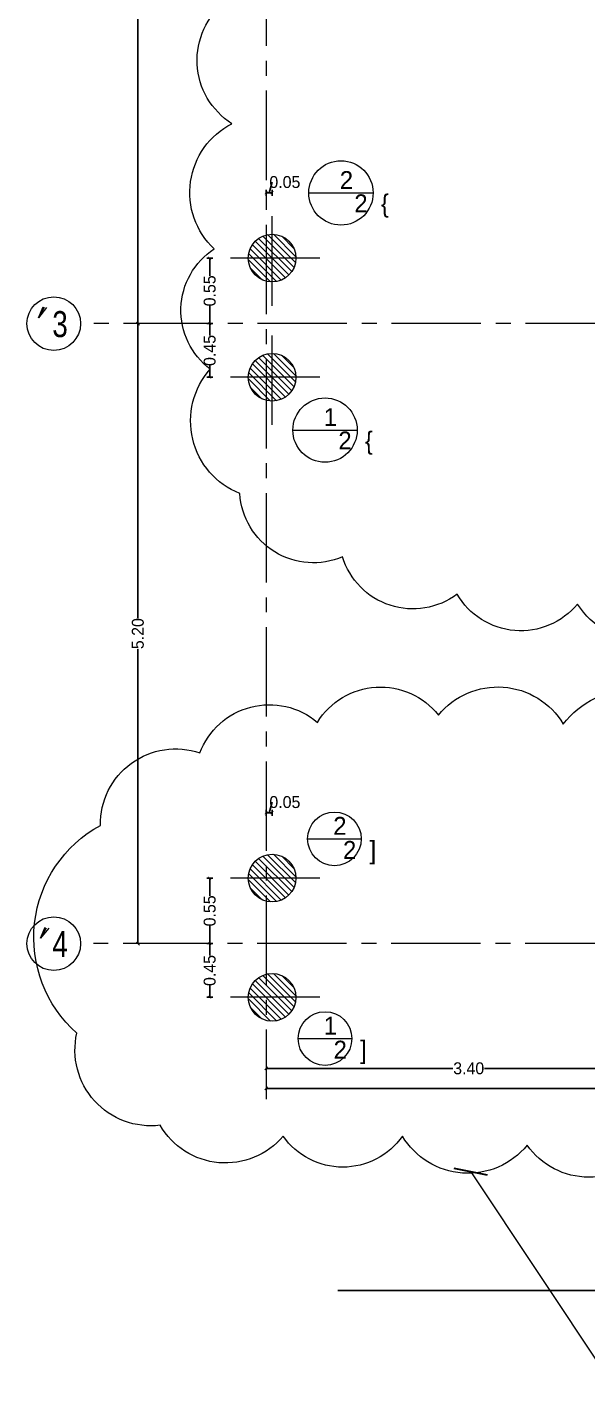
# Model space of a CAD drawing. Extents: x 881.8 to 935.3, y 310 to 354.
# Drawn here: x 909.89 to 914.59, y 331.34 to 342.64 of the extents above; entities that cross this region are included whole.
import ezdxf

# ---------------------------------------------------------------- set-up
doc = ezdxf.new("R2010")
doc.units = 0
doc.header["$MEASUREMENT"] = 0
doc.header["$PDMODE"] = 3
doc.header["$PDSIZE"] = 0.1
doc.linetypes.add('CENTER2', pattern=[1.125, 0.75, -0.125, 0.125, -0.125])
doc.linetypes.add('HIDDEN2', pattern=[0.1875, 0.125, -0.0625])
doc.layers.get('0').update_dxf_attribs({"linetype": 'CONTINUOUS', "lineweight": 30})
doc.layers.get('Defpoints').update_dxf_attribs({"linetype": 'CONTINUOUS'})
for name, color, linetype, lineweight in [('As Built Piles', 4, 'HIDDEN2', 20), ('axis no.', 11, 'CONTINUOUS', 20), ('Dimensions of axis', 11, 'CONTINUOUS', 20), ('PILES_AXES', 4, 'CENTER2', 20), ('PILES_HATCH0', 8, 'CONTINUOUS', 9), ('PILES_NO_', 11, 'CONTINUOUS', 20), ('UG-SECTION-LINE', 1, 'CONTINUOUS', 13)]:
    doc.layers.add(name, color=color, linetype=linetype, lineweight=lineweight)
doc.layers.add('DIMENSIONS_OF_PILES_TO_AXI', color=11, linetype='CONTINUOUS')
doc.layers.add('NOTES', color=11, linetype='CONTINUOUS')
doc.styles.add('ARABY', font='sosa.shx')
doc.styles.add('SOSA', font='sosa.shx')
doc.styles.add('SOSA2', font='SOSA.shx', dxfattribs={"width": 0.8})
doc.dimstyles.new('axis dim', dxfattribs={"dimtxt": 0.2, "dimasz": 0.05, "dimexe": 0, "dimexo": 0, "dimgap": 0.001, "dimtad": 0, "dimzin": 0, "dimdsep": 46, "dimtxsty": 'SOSA', "dimblk": 'OBLIQUE', "dimcen": 0, "dimse1": 1, "dimse2": 1, "dimclrd": 256, "dimclre": 256, "dimclrt": 256, "dimadec": 0, "dimazin": 0, "dimtfac": 1, "dimtofl": 0, "dimtmove": 1, "dimatfit": 3, "dimldrblk": 'OBLIQUE', "dimfxl": 0, "dimtolj": 1, "dimtzin": 0, "dimarcsym": 0})
doc.dimstyles.new('Shabak dim', dxfattribs={"dimtxt": 0.15, "dimasz": 0.05, "dimexe": 0.05, "dimexo": 0.1, "dimgap": 0, "dimtad": 0, "dimzin": 0, "dimdsep": 46, "dimtxsty": 'SOSA', "dimblk1": 'ARCHTICK', "dimblk2": 'ARCHTICK', "dimsah": 1, "dimcen": 0, "dimclrd": 256, "dimadec": 0, "dimazin": 0, "dimtfac": 1, "dimtofl": 0, "dimtmove": 1, "dimatfit": 3, "dimldrblk": 'OBLIQUE', "dimfxl": 0.05, "dimfxlon": 1, "dimtolj": 1, "dimtzin": 0, "dimlwd": -1, "dimlwe": -1, "dimarcsym": 0})

# ---------------------------------------------------------------- blocks, each defined once
blk = doc.blocks.new('_OBLIQUE')
at = {"color": 0, "linetype": 'ByBlock'}
blk.add_line((-0.5, -0.5), (0.5, 0.5), dxfattribs=at)
blk = doc.blocks.new('*D30')
at = {"layer": 'Defpoints', "color": 0, "transparency": 16777216}
for p in [(918.694, 334.102), (911.894, 333.986), (918.694, 333.734)]:
    blk.add_point(p, dxfattribs=at)
at = {"layer": 'Dimensions of axis', "lineweight": -2, "transparency": 16777216}
for p, q in [((911.894, 333.734), (915.589, 333.734)), ((918.694, 333.734), (915.879, 333.734))]:
    blk.add_line(p, q, dxfattribs=at)
at = {"layer": 'Dimensions of axis', "lineweight": -2, "transparency": 16777216, "xscale": 0.025, "yscale": 0.025, "zscale": 0.025, "rotation": 180}
blk.add_blockref('_OBLIQUE', (911.894, 333.734), dxfattribs=at)
at = {"layer": 'Dimensions of axis', "lineweight": -2, "transparency": 16777216, "xscale": 0.025, "yscale": 0.025, "zscale": 0.025}
blk.add_blockref('_OBLIQUE', (918.694, 333.734), dxfattribs=at)
at = {"layer": 'Dimensions of axis', "transparency": 16777216, "insert": (915.734, 333.734), "char_height": 0.1, "attachment_point": 5, "style": 'SOSA'}
blk.add_mtext('\\A1;6.80', dxfattribs=at)
blk = doc.blocks.new('*D33')
at = {"layer": 'Defpoints', "color": 0, "transparency": 16777216}
for p in [(915.294, 339.762), (911.894, 339.055), (915.294, 333.902)]:
    blk.add_point(p, dxfattribs=at)
at = {"layer": 'Dimensions of axis', "lineweight": -2, "transparency": 16777216}
for p, q in [((911.894, 333.902), (913.461, 333.902)), ((915.294, 333.902), (913.727, 333.902))]:
    blk.add_line(p, q, dxfattribs=at)
at = {"layer": 'Dimensions of axis', "lineweight": -2, "transparency": 16777216, "xscale": 0.025, "yscale": 0.025, "zscale": 0.025, "rotation": 180}
blk.add_blockref('_OBLIQUE', (911.894, 333.902), dxfattribs=at)
at = {"layer": 'Dimensions of axis', "lineweight": -2, "transparency": 16777216, "xscale": 0.025, "yscale": 0.025, "zscale": 0.025}
blk.add_blockref('_OBLIQUE', (915.294, 333.902), dxfattribs=at)
at = {"layer": 'Dimensions of axis', "transparency": 16777216, "insert": (913.594, 333.902), "char_height": 0.1, "attachment_point": 5, "style": 'SOSA'}
blk.add_mtext('\\A1;3.40', dxfattribs=at)
blk = doc.blocks.new('*D35')
at = {"layer": 'Defpoints', "color": 0, "transparency": 16777216}
for p in [(911.181, 345.348), (910.817, 340.148), (911.181, 340.148)]:
    blk.add_point(p, dxfattribs=at)
at = {"layer": 'Dimensions of axis', "lineweight": -2, "transparency": 16777216}
for p, q in [((910.817, 345.348), (910.817, 343.002)), ((910.817, 340.148), (910.817, 342.74))]:
    blk.add_line(p, q, dxfattribs=at)
at = {"layer": 'Dimensions of axis', "lineweight": -2, "transparency": 16777216, "xscale": 0.025, "yscale": 0.025, "zscale": 0.025}
for p, rotation in [((910.817, 345.348), 90), ((910.817, 340.148), 270)]:
    blk.add_blockref('_OBLIQUE', p, dxfattribs=dict(at, rotation=rotation))
at = {"layer": 'Dimensions of axis', "transparency": 16777216, "insert": (910.817, 342.871), "char_height": 0.1, "attachment_point": 5, "rotation": 90, "style": 'SOSA'}
blk.add_mtext('\\A1;5.20', dxfattribs=at)
blk = doc.blocks.new('_ARCHTICK')
at = {"color": 0, "linetype": 'ByBlock', "const_width": 0.15}
blk.add_lwpolyline([(-0.5, -0.5), (0.5, 0.5)], dxfattribs=at)
blk = doc.blocks.new('*D95')
at = {"layer": 'Defpoints', "color": 0, "transparency": 16777216}
for p in [(911.42, 340.148), (911.543, 340.148), (911.543, 339.698)]:
    blk.add_point(p, dxfattribs=at)
at = {"layer": 'DIMENSIONS_OF_PILES_TO_AXI', "color": 0, "transparency": 16777216}
for p, q in [((911.445, 340.148), (911.395, 340.148)), ((911.445, 339.698), (911.395, 339.698))]:
    blk.add_line(p, q, dxfattribs=at)
at = {"layer": 'DIMENSIONS_OF_PILES_TO_AXI', "transparency": 16777216}
for p, q in [((911.42, 340.148), (911.42, 340.049)), ((911.42, 339.698), (911.42, 339.797))]:
    blk.add_line(p, q, dxfattribs=at)
at = {"layer": 'DIMENSIONS_OF_PILES_TO_AXI', "transparency": 16777216, "xscale": 0.025, "yscale": 0.025, "zscale": 0.025}
for p, rotation in [((911.42, 340.148), 90), ((911.42, 339.698), 270)]:
    blk.add_blockref('_ARCHTICK', p, dxfattribs=dict(at, rotation=rotation))
at = {"layer": 'DIMENSIONS_OF_PILES_TO_AXI', "color": 0, "transparency": 16777216, "insert": (911.42, 339.923), "char_height": 0.1, "attachment_point": 5, "rotation": 90, "style": 'SOSA'}
blk.add_mtext('\\A1;0.45', dxfattribs=at)
blk = doc.blocks.new('*D96')
at = {"layer": 'Defpoints', "color": 0, "transparency": 16777216}
for p in [(911.42, 340.698), (911.543, 340.698), (911.543, 340.148)]:
    blk.add_point(p, dxfattribs=at)
at = {"layer": 'DIMENSIONS_OF_PILES_TO_AXI', "color": 0, "transparency": 16777216}
for p, q in [((911.445, 340.698), (911.395, 340.698)), ((911.445, 340.148), (911.395, 340.148))]:
    blk.add_line(p, q, dxfattribs=at)
at = {"layer": 'DIMENSIONS_OF_PILES_TO_AXI', "transparency": 16777216}
for p, q in [((911.42, 340.698), (911.42, 340.549)), ((911.42, 340.148), (911.42, 340.297))]:
    blk.add_line(p, q, dxfattribs=at)
at = {"layer": 'DIMENSIONS_OF_PILES_TO_AXI', "transparency": 16777216, "xscale": 0.025, "yscale": 0.025, "zscale": 0.025}
for p, rotation in [((911.42, 340.698), 90), ((911.42, 340.148), 270)]:
    blk.add_blockref('_ARCHTICK', p, dxfattribs=dict(at, rotation=rotation))
at = {"layer": 'DIMENSIONS_OF_PILES_TO_AXI', "color": 0, "transparency": 16777216, "insert": (911.42, 340.423), "char_height": 0.1, "attachment_point": 5, "rotation": 90, "style": 'SOSA'}
blk.add_mtext('\\A1;0.55', dxfattribs=at)
blk = doc.blocks.new('*D97')
at = {"layer": 'Defpoints', "color": 0, "transparency": 16777216}
for p in [(911.894, 341.246), (911.894, 341.098), (911.944, 341.098)]:
    blk.add_point(p, dxfattribs=at)
at = {"layer": 'DIMENSIONS_OF_PILES_TO_AXI', "transparency": 16777216}
for p, q in [((911.945, 341.335), (911.919, 341.246)), ((911.945, 341.335), (911.945, 341.335)), ((911.944, 341.246), (911.894, 341.246))]:
    blk.add_line(p, q, dxfattribs=at)
at = {"layer": 'DIMENSIONS_OF_PILES_TO_AXI', "color": 0, "transparency": 16777216}
for p, q in [((911.894, 341.221), (911.894, 341.271)), ((911.944, 341.221), (911.944, 341.271))]:
    blk.add_line(p, q, dxfattribs=at)
at = {"layer": 'DIMENSIONS_OF_PILES_TO_AXI', "transparency": 16777216, "xscale": 0.025, "yscale": 0.025, "zscale": 0.025, "rotation": 180}
blk.add_blockref('_ARCHTICK', (911.894, 341.246), dxfattribs=at)
at = {"layer": 'DIMENSIONS_OF_PILES_TO_AXI', "transparency": 16777216, "xscale": 0.025, "yscale": 0.025, "zscale": 0.025}
blk.add_blockref('_ARCHTICK', (911.944, 341.246), dxfattribs=at)
at = {"layer": 'DIMENSIONS_OF_PILES_TO_AXI', "color": 0, "transparency": 16777216, "insert": (912.051, 341.335), "char_height": 0.1, "attachment_point": 5, "style": 'SOSA'}
blk.add_mtext('\\A1;0.05', dxfattribs=at)
blk = doc.blocks.new('*D127')
at = {"layer": 'Defpoints', "color": 0, "transparency": 16777216}
for p in [(911.42, 334.948), (911.543, 334.948), (911.543, 334.498)]:
    blk.add_point(p, dxfattribs=at)
at = {"layer": 'DIMENSIONS_OF_PILES_TO_AXI', "color": 0, "transparency": 16777216}
for p, q in [((911.445, 334.948), (911.395, 334.948)), ((911.445, 334.498), (911.395, 334.498))]:
    blk.add_line(p, q, dxfattribs=at)
at = {"layer": 'DIMENSIONS_OF_PILES_TO_AXI', "transparency": 16777216}
for p, q in [((911.42, 334.948), (911.42, 334.849)), ((911.42, 334.498), (911.42, 334.597))]:
    blk.add_line(p, q, dxfattribs=at)
at = {"layer": 'DIMENSIONS_OF_PILES_TO_AXI', "transparency": 16777216, "xscale": 0.025, "yscale": 0.025, "zscale": 0.025}
for p, rotation in [((911.42, 334.948), 90), ((911.42, 334.498), 270)]:
    blk.add_blockref('_ARCHTICK', p, dxfattribs=dict(at, rotation=rotation))
at = {"layer": 'DIMENSIONS_OF_PILES_TO_AXI', "color": 0, "transparency": 16777216, "insert": (911.42, 334.723), "char_height": 0.1, "attachment_point": 5, "rotation": 90, "style": 'SOSA'}
blk.add_mtext('\\A1;0.45', dxfattribs=at)
blk = doc.blocks.new('*D128')
at = {"layer": 'Defpoints', "color": 0, "transparency": 16777216}
for p in [(911.42, 335.498), (911.543, 335.498), (911.543, 334.948)]:
    blk.add_point(p, dxfattribs=at)
at = {"layer": 'DIMENSIONS_OF_PILES_TO_AXI', "color": 0, "transparency": 16777216}
for p, q in [((911.445, 335.498), (911.395, 335.498)), ((911.445, 334.948), (911.395, 334.948))]:
    blk.add_line(p, q, dxfattribs=at)
at = {"layer": 'DIMENSIONS_OF_PILES_TO_AXI', "transparency": 16777216}
for p, q in [((911.42, 335.498), (911.42, 335.349)), ((911.42, 334.948), (911.42, 335.097))]:
    blk.add_line(p, q, dxfattribs=at)
at = {"layer": 'DIMENSIONS_OF_PILES_TO_AXI', "transparency": 16777216, "xscale": 0.025, "yscale": 0.025, "zscale": 0.025}
for p, rotation in [((911.42, 335.498), 90), ((911.42, 334.948), 270)]:
    blk.add_blockref('_ARCHTICK', p, dxfattribs=dict(at, rotation=rotation))
at = {"layer": 'DIMENSIONS_OF_PILES_TO_AXI', "color": 0, "transparency": 16777216, "insert": (911.42, 335.223), "char_height": 0.1, "attachment_point": 5, "rotation": 90, "style": 'SOSA'}
blk.add_mtext('\\A1;0.55', dxfattribs=at)
blk = doc.blocks.new('*D129')
at = {"layer": 'Defpoints', "color": 0, "transparency": 16777216}
for p in [(911.894, 336.046), (911.894, 335.898), (911.944, 335.898)]:
    blk.add_point(p, dxfattribs=at)
at = {"layer": 'DIMENSIONS_OF_PILES_TO_AXI', "transparency": 16777216}
for p, q in [((911.945, 336.135), (911.919, 336.046)), ((911.945, 336.135), (911.945, 336.135)), ((911.944, 336.046), (911.894, 336.046))]:
    blk.add_line(p, q, dxfattribs=at)
at = {"layer": 'DIMENSIONS_OF_PILES_TO_AXI', "color": 0, "transparency": 16777216}
for p, q in [((911.894, 336.021), (911.894, 336.071)), ((911.944, 336.021), (911.944, 336.071))]:
    blk.add_line(p, q, dxfattribs=at)
at = {"layer": 'DIMENSIONS_OF_PILES_TO_AXI', "transparency": 16777216, "xscale": 0.025, "yscale": 0.025, "zscale": 0.025, "rotation": 180}
blk.add_blockref('_ARCHTICK', (911.894, 336.046), dxfattribs=at)
at = {"layer": 'DIMENSIONS_OF_PILES_TO_AXI', "transparency": 16777216, "xscale": 0.025, "yscale": 0.025, "zscale": 0.025}
blk.add_blockref('_ARCHTICK', (911.944, 336.046), dxfattribs=at)
at = {"layer": 'DIMENSIONS_OF_PILES_TO_AXI', "color": 0, "transparency": 16777216, "insert": (912.051, 336.135), "char_height": 0.1, "attachment_point": 5, "style": 'SOSA'}
blk.add_mtext('\\A1;0.05', dxfattribs=at)
blk = doc.blocks.new('*D144')
at = {"layer": 'Defpoints', "color": 0, "transparency": 16777216}
for p in [(911.181, 340.148), (910.817, 334.948), (911.894, 334.948)]:
    blk.add_point(p, dxfattribs=at)
at = {"layer": 'Dimensions of axis', "lineweight": -2, "transparency": 16777216}
for p, q in [((910.817, 340.148), (910.817, 337.679)), ((910.817, 334.948), (910.817, 337.417))]:
    blk.add_line(p, q, dxfattribs=at)
at = {"layer": 'Dimensions of axis', "lineweight": -2, "transparency": 16777216, "xscale": 0.025, "yscale": 0.025, "zscale": 0.025}
for p, rotation in [((910.817, 340.148), 90), ((910.817, 334.948), 270)]:
    blk.add_blockref('_OBLIQUE', p, dxfattribs=dict(at, rotation=rotation))
at = {"layer": 'Dimensions of axis', "transparency": 16777216, "insert": (910.817, 337.548), "char_height": 0.1, "attachment_point": 5, "rotation": 90, "style": 'SOSA'}
blk.add_mtext('\\A1;5.20', dxfattribs=at)

msp = doc.modelspace()

# ---------------------------------------------------------------- hatches: boundary and pattern name
at = {"layer": 'PILES_HATCH0'}
h = msp.add_hatch(dxfattribs=at)
h.set_pattern_fill('ANSI31', color=256, scale=0.3, angle=90, style=0)
h.set_pattern_definition([(135, (0.94183, -6.77434), (-0.0265165043, -0.0265165043), [])])
h.paths.add_polyline_path([(911.944, 340.898, 0.414214), (911.744, 340.698), (911.944, 340.698)])
h.paths.add_polyline_path([(911.944, 340.898), (911.944, 340.698), (912.144, 340.698, 0.414214)])
h.paths.add_polyline_path([(912.144, 340.698), (911.944, 340.698), (911.944, 340.498, 0.414214)])
h.paths.add_polyline_path([(911.944, 340.698), (911.744, 340.698, 0.414214), (911.944, 340.498)])
h = msp.add_hatch(dxfattribs=at)
h.set_pattern_fill('ANSI31', color=256, scale=0.3, angle=90, style=0)
h.set_pattern_definition([(135, (0.94183, -7.77434), (-0.0265165043, -0.0265165043), [])])
h.paths.add_polyline_path([(911.944, 339.898, 0.414214), (911.744, 339.698), (911.944, 339.698)])
h.paths.add_polyline_path([(911.944, 339.898), (911.944, 339.698), (912.144, 339.698, 0.414214)])
h.paths.add_polyline_path([(912.144, 339.698), (911.944, 339.698), (911.944, 339.498, 0.414214)])
h.paths.add_polyline_path([(911.944, 339.698), (911.744, 339.698, 0.414214), (911.944, 339.498)])
h = msp.add_hatch(dxfattribs=at)
h.set_pattern_fill('ANSI31', color=256, scale=0.3, angle=90, style=0)
h.set_pattern_definition([(135, (0.94183, -11.97434), (-0.0265165043, -0.0265165043), [])])
h.paths.add_polyline_path([(911.944, 335.698, 0.414214), (911.744, 335.498), (911.944, 335.498)])
h.paths.add_polyline_path([(911.944, 335.698), (911.944, 335.498), (912.144, 335.498, 0.414214)])
h.paths.add_polyline_path([(912.144, 335.498), (911.944, 335.498), (911.944, 335.298, 0.414214)])
h.paths.add_polyline_path([(911.944, 335.498), (911.744, 335.498, 0.414214), (911.944, 335.298)])
h = msp.add_hatch(dxfattribs=at)
h.set_pattern_fill('ANSI31', color=256, scale=0.3, angle=90, style=0)
h.set_pattern_definition([(135, (0.94183, -12.97434), (-0.0265165043, -0.0265165043), [])])
h.paths.add_polyline_path([(911.944, 334.698, 0.414214), (911.744, 334.498), (911.944, 334.498)])
h.paths.add_polyline_path([(911.944, 334.698), (911.944, 334.498), (912.144, 334.498, 0.414214)])
h.paths.add_polyline_path([(912.144, 334.498), (911.944, 334.498), (911.944, 334.298, 0.414214)])
h.paths.add_polyline_path([(911.944, 334.498), (911.744, 334.498, 0.414214), (911.944, 334.298)])

# ---------------------------------------------------------------- linework, layer by layer
at = {"layer": 'As Built Piles', "linetype": 'Continuous', "ltscale": 0.01}
for centre in [(911.944, 340.698), (911.944, 339.698), (911.944, 335.498), (911.944, 334.498)]:
    msp.add_circle(centre, 0.2, dxfattribs=at)
at = {"layer": 'axis no.'}
for p, q in [((909.982, 340.196), (910.022, 340.29)), ((910.051, 340.282), (909.982, 340.196)), ((910.003, 340.232), (910.034, 340.285)), ((910, 334.993), (910.039, 335.087)), ((910.069, 335.078), (910, 334.993)), ((910.021, 335.029), (910.051, 335.081))]:
    msp.add_line(p, q, dxfattribs=at)
for centre in [(910.111, 340.148), (910.111, 334.948)]:
    msp.add_circle(centre, 0.225, dxfattribs=at)
at = {"layer": 'NOTES'}
msp.add_lwpolyline([(912.496, 332.038), (918.039, 332.038)], dxfattribs=at)
at = {"layer": 'PILES_AXES'}
for p, q in [((911.944, 340.298), (911.944, 341.098)), ((912.344, 340.698), (911.543, 340.698)), ((911.944, 339.298), (911.944, 340.098)), ((912.344, 339.698), (911.543, 339.698)), ((912.344, 335.498), (911.543, 335.498)), ((912.344, 334.498), (911.543, 334.498))]:
    msp.add_line(p, q, dxfattribs=at)
at = {"layer": 'PILES_NO_'}
for p, q in [((912.252, 341.244), (912.792, 341.244)), ((912.118, 339.255), (912.658, 339.255)), ((912.242, 335.827), (912.692, 335.827)), ((912.163, 334.152), (912.613, 334.152))]:
    msp.add_line(p, q, dxfattribs=at)
for points in [[(915.651, 337.746, -0.520567), (914.508, 337.796, -0.520567), (914.508, 337.796, -0.520567), (913.496, 337.879, -0.520567), (913.496, 337.879, -0.520567), (912.535, 338.193, -0.520567), (912.535, 338.193, -0.520567), (911.673, 338.723, -0.520567), (911.673, 338.723, -0.520567), (911.425, 339.766, -0.520567), (911.425, 339.766, -0.520567), (911.458, 340.775, -0.520567), (911.458, 340.775, -0.520567), (911.607, 341.825, -0.520567), (911.607, 341.825, -0.520567), (911.557, 342.851, -0.520567)], [(915.117, 333.258, -0.520567), (914.085, 333.258, -0.520567), (914.085, 333.258, -0.520567), (913.038, 333.334, -0.520567), (913.038, 333.334, -0.520567), (912.036, 333.334, -0.520567), (912.036, 333.334, -0.520567), (911.004, 333.425, -0.520567), (911.004, 333.425, -0.520567), (910.305, 334.198, -0.520567), (910.305, 334.198, -0.520567), (910.503, 335.94, -0.520567), (911.338, 336.547, -0.520567), (911.338, 336.547, -0.520567), (912.324, 336.804, -0.520567), (912.324, 336.804, -0.520567), (913.341, 336.865, -0.520567), (913.341, 336.865, -0.520567), (914.388, 336.789, -0.520567), (914.388, 336.789, -0.520567), (915.572, 336.744, -0.520567)]]:
    msp.add_lwpolyline(points, format="xyb", dxfattribs=at)
for centre, radius in [((912.522, 341.244), 0.27), ((912.388, 339.255), 0.27), ((912.467, 335.827), 0.225), ((912.388, 334.152), 0.225)]:
    msp.add_circle(centre, radius, dxfattribs=at)
at = {"layer": 'UG-SECTION-LINE', "linetype": 'CENTER2'}
for p, q in [((911.894, 352.227), (911.894, 333.643)), ((920.447, 340.148), (910.336, 340.148)), ((920.444, 334.948), (910.336, 334.948))]:
    msp.add_line(p, q, dxfattribs=at)

# ---------------------------------------------------------------- texts
at = {"layer": 'axis no.', "style": 'SOSA2', "width": 0.8}
for s, p in [('3', (910.099, 340.035)), ('4', (910.099, 334.835))]:
    msp.add_text(s, height=0.218, dxfattribs=at).set_placement(p)
at = {"layer": 'PILES_NO_', "style": 'ARABY'}
for s, p in [('2', (912.512, 341.277)), ('2  {', (912.634, 341.082)), ('1', (912.377, 339.289)), ('2  {', (912.5, 339.093)), ('2', (912.457, 335.861)), ('2  ]', (912.539, 335.659)), ('1', (912.377, 334.186)), ('2  ]', (912.46, 333.984))]:
    msp.add_text(s, height=0.15, dxfattribs=at).set_placement(p)

# ---------------------------------------------------------------- dimensions: what is measured, and where the dimension line sits
at = {"layer": 'Dimensions of axis'}
dim = msp.add_linear_dim(base=(910.817, 340.148), p1=(911.181, 345.348), p2=(911.181, 340.148), angle=90, dimstyle='axis dim', override={"dimscale": 0.5}, dxfattribs=at)
dim.commit()
dim.dimension.update_dxf_attribs({"geometry": '*D35', "text_midpoint": (910.817, 342.871), "dimtype": 160})
dim = msp.add_linear_dim(base=(910.817, 334.948), p1=(911.181, 340.148), p2=(911.894, 334.948), angle=90, dimstyle='axis dim', override={"dimscale": 0.5}, dxfattribs=at)
dim.commit()
dim.dimension.update_dxf_attribs({"geometry": '*D144', "text_midpoint": (910.817, 337.548)})
for base, p1, p2, picture, middle in [((915.294, 333.902), (911.894, 339.055), (915.294, 339.762), '*D33', (913.594, 333.902)), ((918.694, 333.734), (911.894, 333.986), (918.694, 334.102), '*D30', (915.734, 333.734))]:
    dim = msp.add_linear_dim(base=base, p1=p1, p2=p2, dimstyle='axis dim', override={"dimscale": 0.5}, dxfattribs=at)
    dim.commit()
    dim.dimension.update_dxf_attribs({"geometry": picture, "text_midpoint": middle, "dimtype": 160})
at = {"layer": 'DIMENSIONS_OF_PILES_TO_AXI'}
for base, p1, p2, picture, middle in [((911.894, 341.246), (911.944, 341.098), (911.894, 341.098), '*D97', (911.945, 341.335)), ((911.894, 336.046), (911.944, 335.898), (911.894, 335.898), '*D129', (911.945, 336.135))]:
    dim = msp.add_linear_dim(base=base, p1=p1, p2=p2, dimstyle='Shabak dim', override={"dimscale": 0.5, "dimtxt": 0.2}, dxfattribs=at)
    dim.commit()
    dim.dimension.update_dxf_attribs({"geometry": picture, "text_midpoint": middle})
for base, p1, p2, picture, middle in [((911.42, 340.698), (911.543, 340.148), (911.543, 340.698), '*D96', (911.42, 340.423)), ((911.42, 340.148), (911.543, 339.698), (911.543, 340.148), '*D95', (911.42, 339.923)), ((911.42, 335.498), (911.543, 334.948), (911.543, 335.498), '*D128', (911.42, 335.223)), ((911.42, 334.948), (911.543, 334.498), (911.543, 334.948), '*D127', (911.42, 334.723))]:
    dim = msp.add_linear_dim(base=base, p1=p1, p2=p2, angle=90, dimstyle='Shabak dim', override={"dimscale": 0.5, "dimtxt": 0.2}, dxfattribs=at)
    dim.commit()
    dim.dimension.update_dxf_attribs({"geometry": picture, "text_midpoint": middle})

# ---------------------------------------------------------------- leaders
at = {"layer": 'PILES_NO_'}
msp.add_leader([(913.612, 333.035), (914.743, 331.338), (921.339, 331.338)], dimstyle='Shabak dim', override={"dimasz": 0.2, "dimgap": 0, "dimtad": 0}, dxfattribs=at)

doc.saveas('drawing.dxf')
